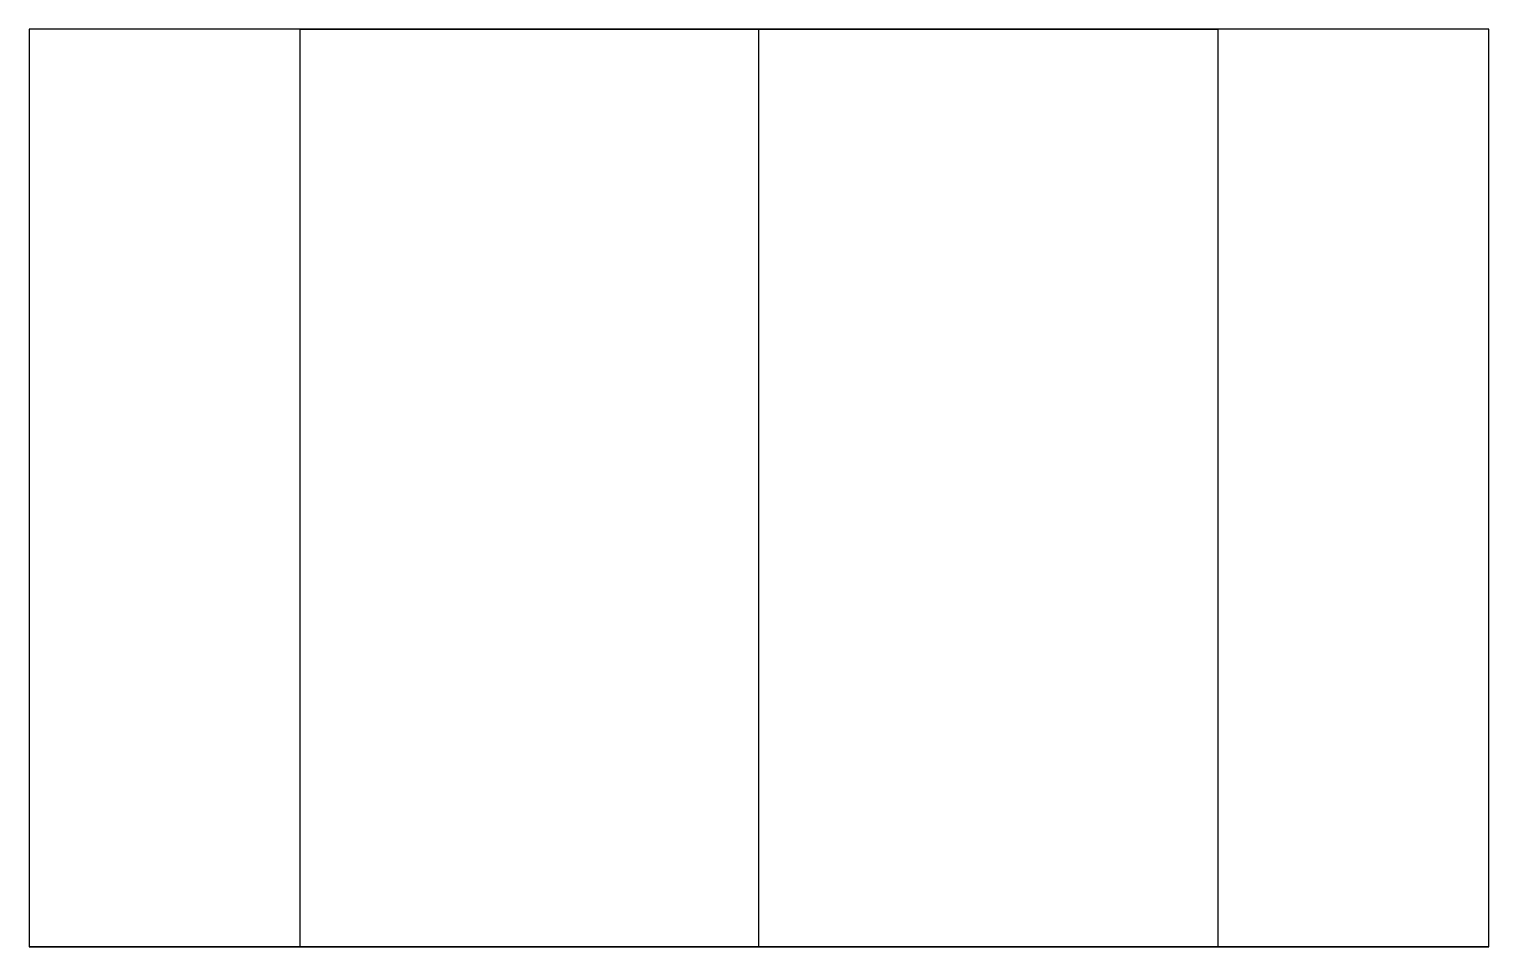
# Model space of a CAD drawing. Header units: millimetres. Extents: x 0 to 17.5, y -11 to 0.
import ezdxf

# ---------------------------------------------------------------- set-up
doc = ezdxf.new("R2010")
doc.units = ezdxf.units.MM
doc.layers.get('0').update_dxf_attribs({"linetype": 'CONTINUOUS'})

msp = doc.modelspace()

# ---------------------------------------------------------------- linework, layer by layer
for p, q in [((8.75, -11), (8.75, 0)), ((8.75, -11), (8.75, 0)), ((17.5, -11), (0, -11))]:
    msp.add_line(p, q)
for points in [[(17.5, 0), (0, 0), (0, -11), (17.5, -11)], [(14.25, -11), (3.25, -11), (3.25, 0), (14.25, 0)]]:
    msp.add_lwpolyline(points, close=True)

doc.saveas('drawing.dxf')
